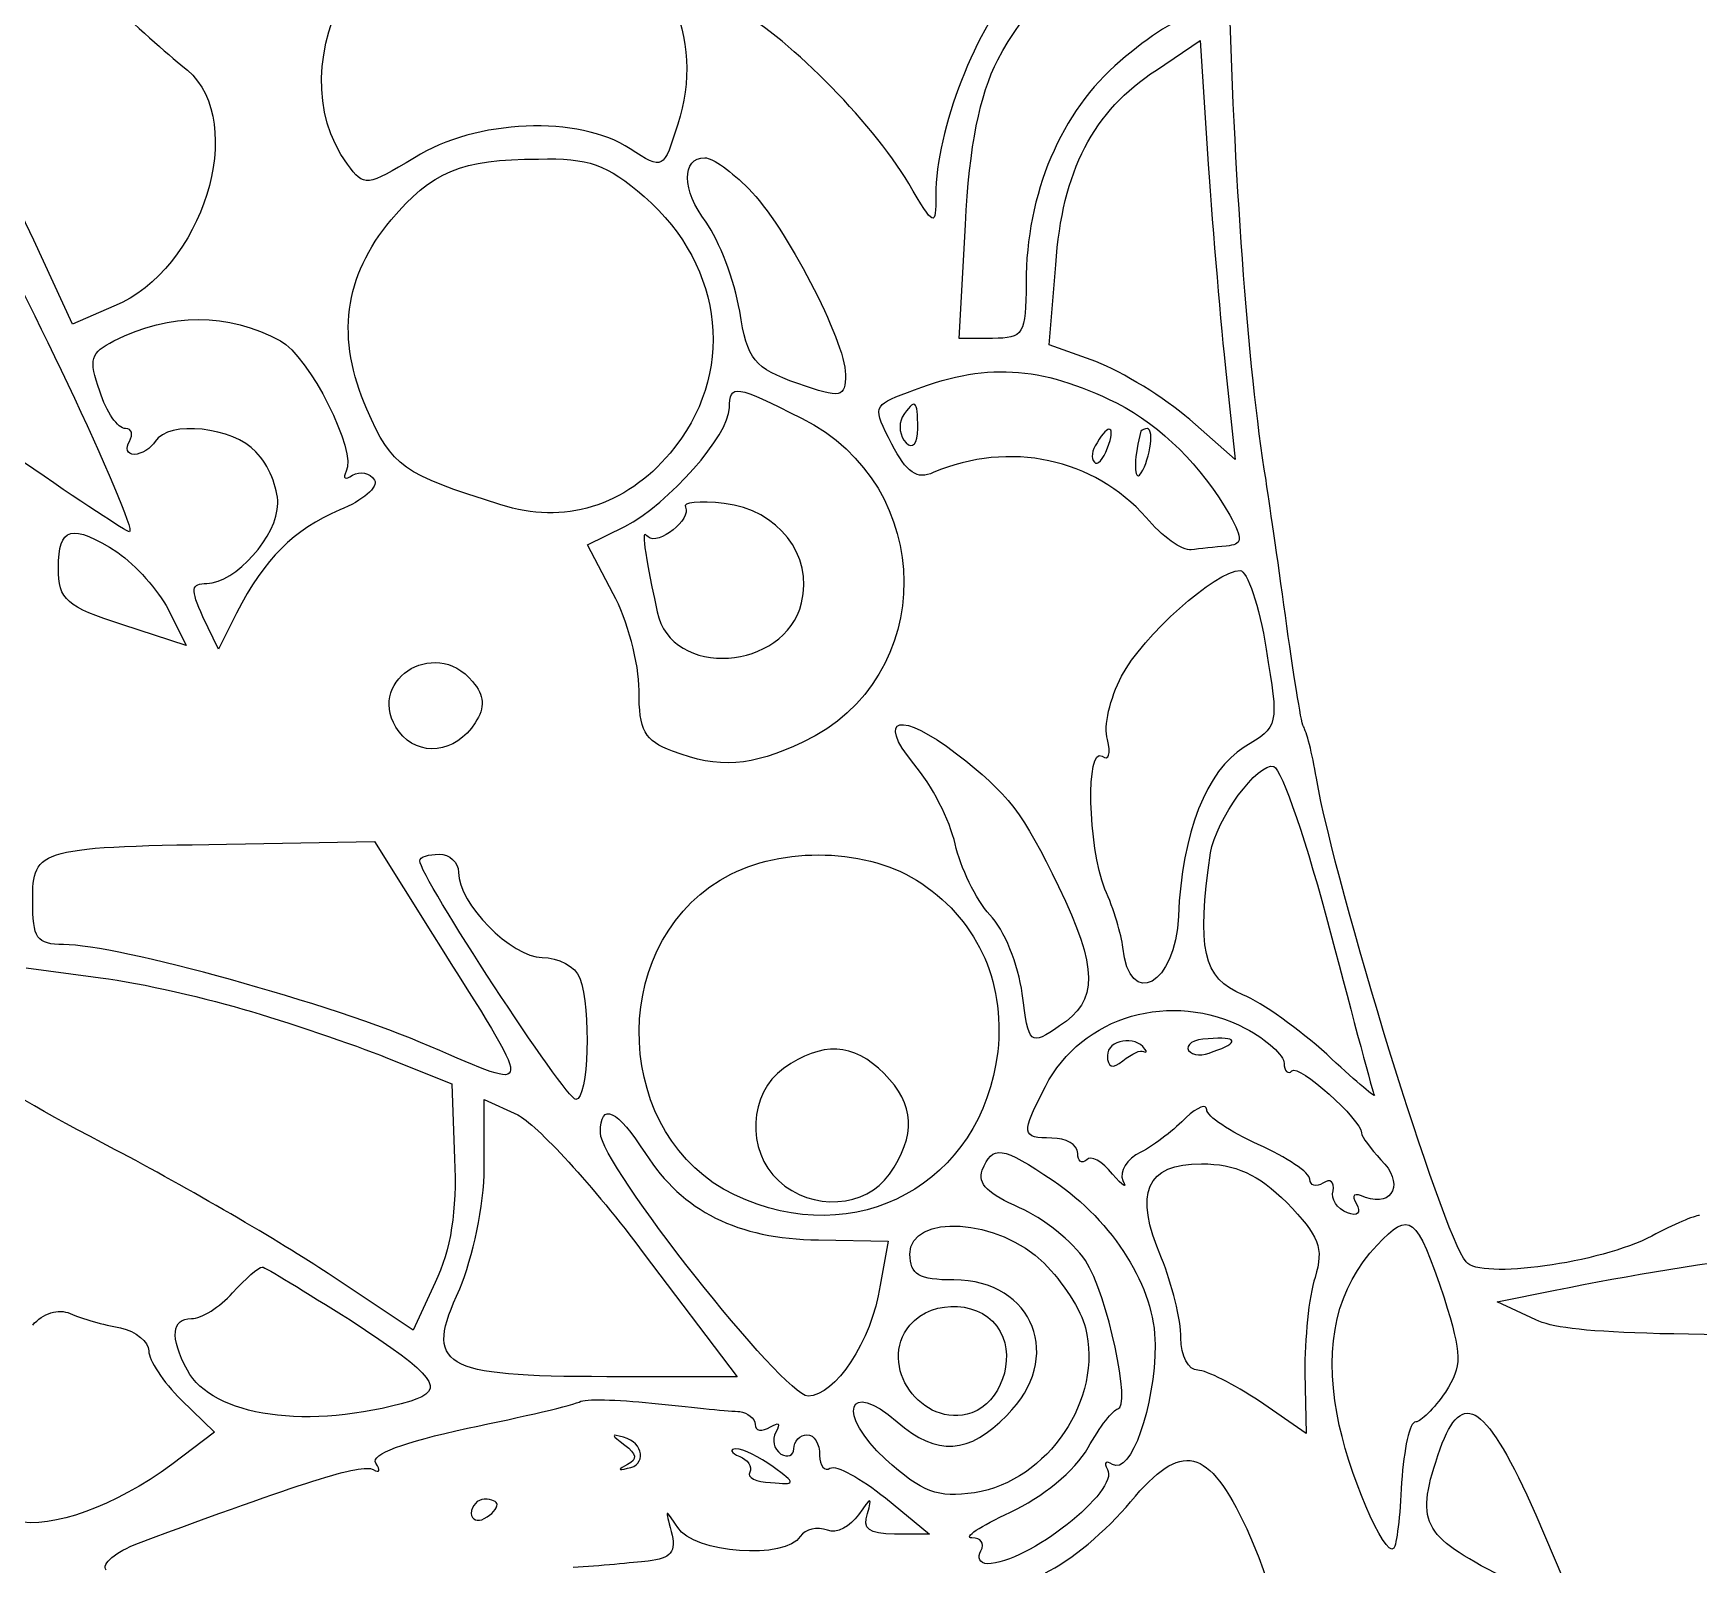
# Model space of a CAD drawing. Header units: millimetres. Extents: x -264 to 389, y -90 to 473.
# Drawn here: x 114.6 to 203.2, y 132.1 to 213.5 of the extents above; entities that cross this region are included whole.
import ezdxf

# ---------------------------------------------------------------- set-up
doc = ezdxf.new("R2010")
doc.units = ezdxf.units.MM
doc.layers.get('0').update_dxf_attribs({"linetype": 'CONTINUOUS'})

msp = doc.modelspace()

# ---------------------------------------------------------------- linework, layer by layer
for p, q in [((174.342, 211.561), (176.674, 213.138)), ((176.674, 213.138), (177.085, 206.555)), ((163.849, 197.296), (164.192, 203.331)), ((116.735, 198.051), (114.677, 202.508)), ((168.65, 196.953), (168.993, 201.205)), ((118.929, 199.011), (116.735, 198.051)), ((165.632, 197.296), (163.849, 197.296)), ((171.119, 196.062), (168.65, 196.953)), ((178.045, 195.376), (178.525, 190.85)), ((178.525, 190.85), (176.125, 192.976)), ((144.098, 186.323), (146.087, 187.284)), ((145.47, 183.717), (144.098, 186.323)), ((121.81, 182.894), (122.77, 180.974)), ((124.484, 180.768), (123.661, 182.483)), ((125.444, 182.689), (124.484, 180.768)), ((122.77, 180.974), (119.409, 182.072)), ((125.924, 170.413), (132.782, 170.55)), ((132.782, 170.55), (135.868, 165.612)), ((114.266, 163.829), (117.832, 163.349)), ((133.468, 159.029), (136.897, 157.657)), ((136.897, 157.657), (137.034, 153.679)), ((138.612, 153.199), (138.612, 156.834)), ((138.612, 156.834), (140.395, 156.011)), ((156.374, 149.359), (160.077, 149.29)), ((160.077, 149.29), (159.666, 146.959)), ((147.116, 148.604), (152.053, 142.089)), ((134.84, 144.558), (130.314, 147.576)), ((136.006, 147.096), (134.84, 144.558)), ((192.447, 146.067), (195.533, 146.684)), ((194.504, 145.107), (192.447, 146.067)), ((152.053, 142.089), (145.127, 142.089)), ((182.229, 142.295), (182.297, 139.072)), ((122.495, 140.855), (124.278, 139.14)), ((182.297, 139.072), (179.828, 140.786)), ((124.278, 139.14), (122.015, 137.426)), ((159.94, 135.643), (162.272, 133.723)), ((194.504, 134.751), (196.768, 129.471)), ((162.272, 133.723), (160.42, 133.723))]:
    msp.add_line(p, q)
for points in [[(180.171, 189.752), (178.182, 201.96), (177.359, 230.695), (178.662, 244.959)], [(131.342, 206.555), (127.365, 211.972), (132.577, 221.299), (139.503, 221.299)], [(165.907, 212.11), (168.581, 217.253), (176.331, 222.945), (176.331, 219.653)], [(143.824, 220.202), (148.213, 218.076), (150.407, 213.207), (148.899, 208.681)], [(167.141, 216.43), (164.741, 213.893), (162.615, 208.338), (162.615, 204.909)], [(118.929, 214.99), (120.301, 213.755), (122.015, 212.178), (122.838, 211.561)], [(161.175, 205.526), (159.186, 208.886), (154.454, 213.618), (151.848, 214.853)], [(176.194, 214.441), (175.645, 214.441), (173.93, 213.344), (172.422, 212.041)], [(164.192, 203.331), (164.398, 207.583), (164.946, 210.189), (165.907, 212.11)], [(172.422, 212.041), (169.267, 209.366), (167.415, 204.977), (167.415, 200.245)], [(122.838, 211.561), (126.062, 208.749), (123.661, 200.931), (118.929, 199.011)], [(168.993, 201.205), (169.336, 206.212), (170.981, 209.366), (174.342, 211.561)], [(114.677, 202.508), (113.58, 204.909), (111.728, 208.2), (110.631, 209.778)], [(146.361, 207.378), (143.687, 209.161), (138.132, 208.955), (134.908, 206.897)], [(148.899, 208.681), (148.144, 206.28), (148.144, 206.212), (146.361, 207.378)], [(134.908, 206.897), (132.371, 205.389), (132.234, 205.32), (131.342, 206.555)], [(133.674, 203.606), (135.8, 206.143), (137.377, 206.829), (141.492, 206.829)], [(141.492, 206.829), (144.167, 206.897), (145.127, 206.555), (147.116, 204.84)], [(150.407, 203.468), (149.104, 205.183), (149.104, 206.897), (150.339, 206.897)], [(150.339, 206.897), (150.75, 206.897), (151.779, 206.143), (152.671, 205.252)], [(177.085, 206.555), (177.359, 202.92), (177.771, 197.913), (178.045, 195.376)], [(162.615, 204.909), (162.615, 203.194), (162.546, 203.194), (161.175, 205.526)], [(147.116, 204.84), (151.436, 201.068), (151.985, 195.307), (148.487, 191.193)], [(152.671, 205.252), (154.591, 203.331), (157.814, 197.159), (157.814, 195.376)], [(112.071, 203.263), (113.031, 202.508), (120.301, 187.009), (119.752, 187.009)], [(132.371, 193.524), (130.725, 197.296), (131.136, 200.588), (133.674, 203.606)], [(152.191, 198.736), (151.916, 200.382), (151.093, 202.508), (150.407, 203.468)], [(167.415, 200.245), (167.415, 197.502), (167.278, 197.296), (165.632, 197.296)], [(155.277, 194.896), (152.945, 195.719), (152.602, 196.13), (152.191, 198.736)], [(118.929, 197.159), (121.947, 198.668), (124.964, 198.668), (127.776, 197.159)], [(118.175, 194.484), (117.558, 196.199), (117.695, 196.542), (118.929, 197.159)], [(127.776, 197.159), (129.285, 196.405), (131.891, 191.193), (131.274, 190.233)], [(176.125, 192.976), (174.753, 194.142), (172.559, 195.513), (171.119, 196.062)], [(157.814, 195.376), (157.814, 194.142), (157.608, 194.073), (155.277, 194.896)], [(161.106, 194.416), (165.221, 196.062), (168.17, 195.856), (172.216, 193.867)], [(119.546, 192.496), (119.135, 192.496), (118.518, 193.387), (118.175, 194.484)], [(151.642, 193.593), (151.642, 194.896), (151.985, 194.827), (155.482, 193.044)], [(160.283, 191.673), (159.254, 193.662), (159.254, 193.73), (161.106, 194.416)], [(139.503, 188.449), (134.223, 190.095), (133.743, 190.438), (132.371, 193.524)], [(146.087, 187.284), (148.419, 188.518), (151.642, 192.153), (151.642, 193.593)], [(155.482, 193.044), (162.683, 189.478), (162.752, 179.191), (155.551, 175.831)], [(160.832, 193.113), (160.626, 192.701), (160.694, 192.084), (161.037, 191.741)], [(161.655, 192.496), (161.655, 194.073), (161.517, 194.142), (160.832, 193.113)], [(172.216, 193.867), (174.685, 192.564), (176.674, 190.575), (178.251, 187.901)], [(119.752, 191.81), (119.958, 192.221), (119.889, 192.496), (119.546, 192.496)], [(126.473, 191.261), (125.307, 192.564), (121.81, 192.976), (121.124, 191.81)], [(161.037, 191.741), (161.38, 191.398), (161.655, 191.673), (161.655, 192.496)], [(171.736, 191.467), (172.216, 192.633), (171.804, 192.839), (171.187, 191.741)], [(173.519, 192.359), (173.176, 191.124), (173.107, 189.752), (173.45, 190.027)], [(173.45, 190.027), (173.93, 190.575), (174.273, 192.496), (173.862, 192.496)], [(173.862, 192.496), (173.725, 192.496), (173.587, 192.427), (173.519, 192.359)], [(120.027, 191.124), (119.615, 191.124), (119.546, 191.467), (119.752, 191.81)], [(121.124, 191.81), (120.918, 191.467), (120.369, 191.124), (120.027, 191.124)], [(127.639, 188.518), (127.639, 189.341), (127.159, 190.575), (126.473, 191.261)], [(162.478, 190.164), (161.655, 189.752), (161.037, 190.164), (160.283, 191.673)], [(171.187, 191.741), (170.913, 191.33), (170.844, 190.918), (171.05, 190.713)], [(171.05, 190.713), (171.187, 190.507), (171.53, 190.85), (171.736, 191.467)], [(119.752, 187.009), (119.615, 187.009), (117.078, 188.655), (114.129, 190.713)], [(148.487, 191.193), (146.155, 188.381), (142.795, 187.352), (139.503, 188.449)], [(173.793, 187.764), (171.05, 190.918), (166.524, 191.878), (162.478, 190.164)], [(132.782, 189.752), (132.988, 189.41), (132.165, 188.655), (130.931, 188.175)], [(131.274, 190.233), (131.068, 189.821), (131.205, 189.752), (131.617, 190.027)], [(131.617, 190.027), (132.028, 190.233), (132.508, 190.164), (132.782, 189.752)], [(181.2, 182.552), (180.788, 185.569), (180.308, 188.792), (180.171, 189.752)], [(151.368, 188.518), (150.065, 188.655), (149.104, 188.587), (149.31, 188.312)], [(123.867, 184.266), (125.376, 184.266), (127.639, 186.804), (127.639, 188.518)], [(130.931, 188.175), (128.462, 187.078), (126.953, 185.638), (125.444, 182.689)], [(149.31, 188.312), (149.653, 187.695), (147.87, 186.255), (147.321, 186.735)], [(155.482, 183.237), (156.1, 185.775), (154.248, 188.175), (151.368, 188.518)], [(176.194, 186.049), (175.713, 185.981), (174.616, 186.804), (173.793, 187.764)], [(178.251, 187.901), (178.937, 186.598), (178.937, 186.323), (178.045, 186.255)], [(115.98, 185.089), (115.98, 187.284), (116.666, 187.489), (119.135, 185.912)], [(147.321, 186.735), (146.978, 187.146), (146.978, 186.735), (147.801, 182.757)], [(119.135, 185.912), (120.095, 185.226), (121.261, 183.923), (121.81, 182.894)], [(178.045, 186.255), (177.497, 186.186), (176.605, 186.118), (176.194, 186.049)], [(119.409, 182.072), (116.392, 183.032), (115.98, 183.375), (115.98, 185.089)], [(123.661, 182.483), (122.975, 183.992), (123.044, 184.266), (123.867, 184.266)], [(172.49, 179.328), (173.587, 181.454), (177.497, 184.952), (178.8, 184.952)], [(178.8, 184.952), (179.142, 184.952), (179.828, 183.1), (180.171, 180.768)], [(146.841, 178.574), (146.841, 180.014), (146.224, 182.346), (145.47, 183.717)], [(147.801, 182.757), (148.556, 179.191), (154.591, 179.603), (155.482, 183.237)], [(182.16, 176.654), (182.023, 176.928), (181.611, 179.534), (181.2, 182.552)], [(180.171, 180.768), (180.857, 176.722), (180.857, 176.654), (179.005, 175.556)], [(134.085, 176.379), (132.165, 178.985), (135.937, 181.523), (137.994, 179.054)], [(137.994, 179.054), (138.612, 178.3), (138.68, 177.682), (138.132, 176.859)], [(171.736, 175.968), (171.53, 176.654), (171.873, 178.162), (172.49, 179.328)], [(148.624, 175.351), (147.116, 175.899), (146.841, 176.448), (146.841, 178.574)], [(138.132, 176.859), (137.103, 175.214), (135.114, 175.008), (134.085, 176.379)], [(161.449, 174.665), (159.391, 177.202), (160.763, 177.477), (163.712, 175.214)], [(182.846, 173.91), (182.64, 175.214), (182.297, 176.448), (182.16, 176.654)], [(155.551, 175.831), (152.808, 174.528), (151.093, 174.391), (148.624, 175.351)], [(171.462, 175.076), (171.804, 174.802), (171.942, 175.214), (171.736, 175.968)], [(179.005, 175.556), (177.016, 174.322), (175.713, 171.03), (175.508, 166.572)], [(163.643, 170.413), (163.369, 171.647), (162.409, 173.568), (161.449, 174.665)], [(163.712, 175.214), (166.455, 173.088), (167.278, 172.059), (169.13, 168.15)], [(171.599, 168.013), (170.707, 170.344), (170.57, 175.625), (171.462, 175.076)], [(177.222, 169.933), (177.497, 171.716), (179.76, 174.802), (180.583, 174.528)], [(180.583, 174.528), (180.994, 174.391), (182.366, 170.413), (183.6, 165.681)], [(190.801, 148.193), (189.498, 149.77), (183.874, 168.081), (182.846, 173.91)], [(114.609, 167.395), (114.609, 170.207), (114.883, 170.276), (125.924, 170.413)], [(165.495, 166.641), (164.741, 167.464), (163.918, 169.178), (163.643, 170.413)], [(143.481, 156.834), (142.932, 156.834), (135.183, 168.698), (135.183, 169.521)], [(135.183, 169.521), (135.183, 169.727), (135.663, 169.864), (136.211, 169.864)], [(136.211, 169.864), (136.76, 169.864), (137.24, 169.453), (137.24, 168.904)], [(151.162, 168.493), (154.042, 170.276), (158.706, 170.276), (161.586, 168.493)], [(178.937, 162.389), (176.811, 163.281), (176.468, 164.858), (177.222, 169.933)], [(137.24, 168.904), (137.24, 167.258), (140.052, 164.378), (141.698, 164.378)], [(151.916, 151.759), (145.538, 154.777), (145.058, 164.789), (151.162, 168.493)], [(161.586, 168.493), (164.741, 166.504), (166.318, 163.212), (165.907, 159.372)], [(116.255, 165.064), (114.814, 165.064), (114.609, 165.407), (114.609, 167.395)], [(169.13, 168.15), (171.256, 163.829), (171.256, 162.046), (169.198, 160.743)], [(172.559, 164.927), (172.49, 165.544), (172.079, 166.984), (171.599, 168.013)], [(167.21, 162.458), (167.004, 163.966), (166.249, 165.887), (165.495, 166.641)], [(175.508, 166.572), (175.371, 162.938), (172.902, 161.566), (172.559, 164.927)], [(135.868, 165.612), (141.423, 156.765), (141.423, 157.246), (135.731, 159.646)], [(183.6, 165.681), (184.835, 161.017), (185.863, 157.108), (185.932, 157.04)], [(135.731, 159.646), (130.588, 161.909), (119.066, 165.064), (116.255, 165.064)], [(141.698, 164.378), (142.521, 164.378), (143.481, 163.898), (143.687, 163.281)], [(117.832, 163.349), (119.821, 163.143), (123.387, 162.32), (125.787, 161.635)], [(143.687, 163.281), (144.304, 161.635), (144.167, 156.834), (143.481, 156.834)], [(169.198, 160.743), (167.621, 159.646), (167.552, 159.714), (167.21, 162.458)], [(183.394, 159.234), (181.954, 160.537), (179.965, 161.978), (178.937, 162.389)], [(125.787, 161.635), (128.119, 160.949), (131.617, 159.783), (133.468, 159.029)], [(168.444, 157.52), (170.364, 161.292), (175.165, 162.663), (179.074, 160.606)], [(179.074, 160.606), (180.24, 159.989), (181.131, 159.166), (181.131, 158.754)], [(165.907, 159.372), (165.084, 152.376), (158.363, 148.673), (151.916, 151.759)], [(159.871, 158.206), (158.226, 159.852), (156.58, 159.92), (154.522, 158.48)], [(173.725, 159.509), (173.245, 160.263), (171.736, 159.989), (171.736, 159.166)], [(172.559, 158.891), (173.039, 159.234), (173.519, 159.509), (173.656, 159.372)], [(173.656, 159.372), (173.793, 159.303), (173.862, 159.372), (173.725, 159.509)], [(177.085, 160.057), (176.331, 160.057), (175.851, 159.714), (176.056, 159.44)], [(176.056, 159.44), (176.262, 159.166), (176.811, 159.097), (177.359, 159.372)], [(177.359, 159.372), (178.8, 159.852), (178.662, 160.194), (177.085, 160.057)], [(154.522, 158.48), (152.671, 157.177), (152.533, 154.091), (154.248, 152.514)], [(171.736, 159.166), (171.736, 158.549), (172.01, 158.411), (172.559, 158.891)], [(181.131, 158.754), (181.131, 158.343), (181.337, 158.137), (181.543, 158.343)], [(185.932, 157.04), (185.932, 156.971), (184.766, 157.931), (183.394, 159.234)], [(118.998, 154.159), (115.294, 156.08), (112.208, 157.863), (112.208, 158.137)], [(160.146, 152.856), (161.586, 154.914), (161.517, 156.56), (159.871, 158.206)], [(181.543, 158.343), (181.886, 158.754), (185.246, 155.737), (185.246, 155.051)], [(168.787, 154.777), (167.141, 154.777), (167.141, 154.982), (168.444, 157.52)], [(140.395, 156.011), (141.355, 155.531), (144.441, 152.239), (147.116, 148.604)], [(144.784, 155.051), (144.784, 156.765), (145.675, 156.285), (147.184, 153.954)], [(175.919, 155.874), (175.371, 155.257), (174.273, 154.434), (173.519, 154.022)], [(177.016, 156.285), (177.016, 156.628), (176.536, 156.423), (175.919, 155.874)], [(179.76, 154.434), (178.251, 155.12), (177.016, 155.943), (177.016, 156.285)], [(155.825, 141.061), (154.522, 141.061), (144.784, 153.405), (144.784, 155.051)], [(185.246, 155.051), (185.246, 154.845), (185.726, 154.228), (186.275, 153.611)], [(130.314, 147.576), (127.845, 149.222), (122.77, 152.171), (118.998, 154.159)], [(170.158, 153.954), (170.158, 154.434), (169.541, 154.777), (168.787, 154.777)], [(182.503, 152.582), (182.503, 152.925), (181.268, 153.748), (179.76, 154.434)], [(137.034, 153.679), (137.172, 150.936), (136.829, 148.81), (136.006, 147.096)], [(137.309, 146.753), (137.994, 148.399), (138.612, 151.211), (138.612, 153.199)], [(147.184, 153.954), (149.173, 150.868), (152.053, 149.427), (156.374, 149.359)], [(165.084, 153.062), (165.632, 154.434), (166.112, 154.365), (168.855, 152.514)], [(170.639, 153.611), (170.364, 153.405), (170.158, 153.542), (170.158, 153.954)], [(172.01, 152.856), (171.462, 153.542), (170.844, 153.885), (170.639, 153.611)], [(173.519, 154.022), (172.765, 153.679), (172.353, 152.994), (172.559, 152.514)], [(174.616, 148.399), (173.107, 151.896), (173.793, 153.405), (176.742, 153.405)], [(176.742, 153.405), (178.525, 153.405), (179.76, 152.856), (181.268, 151.348)], [(186.275, 153.611), (187.509, 152.445), (186.961, 151.073), (185.452, 151.622)], [(154.248, 152.514), (156.031, 150.868), (158.911, 151.073), (160.146, 152.856)], [(167.072, 151.073), (165.426, 151.759), (164.809, 152.376), (165.084, 153.062)], [(168.855, 152.514), (172.079, 150.319), (174.273, 146.821), (174.273, 143.804)], [(172.559, 152.514), (172.833, 152.033), (172.559, 152.239), (172.01, 152.856)], [(183.189, 152.376), (182.846, 152.171), (182.503, 152.239), (182.503, 152.582)], [(183.737, 151.965), (183.806, 152.445), (183.6, 152.651), (183.189, 152.376)], [(184.492, 150.799), (183.943, 151.005), (183.6, 151.553), (183.737, 151.965)], [(185.452, 151.622), (184.835, 151.896), (184.697, 151.759), (184.972, 151.279)], [(170.57, 148.262), (169.884, 149.29), (168.307, 150.525), (167.072, 151.073)], [(181.268, 151.348), (182.983, 149.565), (183.257, 148.947), (182.777, 147.37)], [(184.972, 151.279), (185.246, 150.799), (185.04, 150.593), (184.492, 150.799)], [(203.214, 150.662), (202.94, 150.662), (201.842, 150.182), (200.677, 149.565)], [(161.243, 148.604), (161.243, 150.799), (165.975, 150.525), (168.375, 148.124)], [(186.069, 149.085), (187.852, 150.936), (188.126, 150.73), (189.635, 146.273)], [(195.533, 146.684), (211.581, 149.976), (228.52, 150.593), (240.796, 148.262)], [(183.943, 140.101), (183.257, 143.872), (183.943, 146.821), (186.069, 149.085)], [(200.677, 149.565), (197.933, 148.124), (191.555, 147.233), (190.801, 148.193)], [(125.239, 146.547), (125.924, 147.301), (126.61, 147.919), (126.816, 147.919)], [(126.816, 147.919), (126.953, 147.919), (129.079, 146.616), (131.479, 145.107)], [(163.575, 147.233), (161.723, 147.233), (161.243, 147.507), (161.243, 148.604)], [(168.375, 148.124), (169.336, 147.164), (170.364, 145.587), (170.57, 144.695)], [(172.284, 140.375), (173.039, 140.375), (171.736, 146.478), (170.57, 148.262)], [(175.645, 144.147), (175.645, 145.107), (175.165, 147.027), (174.616, 148.399)], [(159.666, 146.959), (159.186, 143.941), (157.265, 141.061), (155.825, 141.061)], [(166.387, 140.032), (169.473, 143.049), (167.827, 147.233), (163.575, 147.233)], [(182.777, 147.37), (182.434, 146.341), (182.229, 144.078), (182.229, 142.295)], [(123.044, 145.175), (123.593, 145.175), (124.553, 145.793), (125.239, 146.547)], [(145.127, 142.089), (136.28, 142.089), (135.388, 142.638), (137.309, 146.753)], [(189.635, 146.273), (190.595, 143.187), (190.595, 142.707), (189.704, 141.266)], [(114.609, 144.833), (115.157, 145.45), (115.98, 145.724), (116.598, 145.45)], [(116.598, 145.45), (117.215, 145.175), (118.381, 144.833), (119.272, 144.695)], [(161.243, 144.833), (162.478, 146.273), (165.152, 146.136), (166.044, 144.49)], [(119.272, 144.695), (120.095, 144.49), (120.781, 143.941), (120.781, 143.461)], [(122.838, 142.432), (121.878, 144.215), (122.015, 145.175), (123.044, 145.175)], [(131.479, 145.107), (136.074, 142.089), (136.623, 141.404), (134.703, 140.786)], [(164.535, 140.169), (161.86, 139.278), (159.46, 142.707), (161.243, 144.833)], [(166.044, 144.49), (166.867, 142.981), (166.044, 140.718), (164.535, 140.169)], [(170.57, 144.695), (171.53, 140.924), (168.581, 136.534), (164.672, 135.917)], [(218.164, 144.353), (200.745, 144.215), (196.15, 144.353), (194.504, 145.107)], [(120.781, 143.461), (120.781, 142.981), (121.535, 141.815), (122.495, 140.855)], [(174.273, 143.804), (174.273, 140.512), (172.97, 136.809), (172.01, 137.426)], [(176.536, 142.432), (176.056, 142.432), (175.645, 143.187), (175.645, 144.147)], [(134.703, 140.786), (129.285, 139.209), (124.141, 139.963), (122.838, 142.432)], [(179.828, 140.786), (178.457, 141.678), (177.016, 142.432), (176.536, 142.432)], [(137.72, 139.346), (140.669, 139.963), (143.412, 140.581), (143.755, 140.786)], [(143.755, 140.786), (144.167, 140.924), (146.018, 140.855), (147.87, 140.649)], [(189.704, 141.266), (189.087, 140.375), (188.401, 139.689), (188.126, 139.689)], [(147.87, 140.649), (149.79, 140.443), (151.71, 140.238), (152.191, 140.238)], [(152.191, 140.238), (152.602, 140.169), (153.013, 139.895), (153.013, 139.552)], [(159.94, 137.7), (157.334, 140.101), (157.883, 142.021), (160.557, 139.689)], [(160.557, 139.689), (162.683, 137.837), (164.398, 137.975), (166.387, 140.032)], [(170.707, 138.317), (171.324, 139.415), (172.079, 140.375), (172.284, 140.375)], [(186.961, 132.968), (186.481, 132.42), (184.492, 137.083), (183.943, 140.101)], [(189.429, 138.249), (190.595, 141.541), (191.898, 140.649), (194.504, 134.751)], [(132.851, 137.495), (132.577, 137.975), (134.291, 138.592), (137.72, 139.346)], [(153.013, 139.552), (153.013, 139.209), (153.356, 139.14), (153.836, 139.415)], [(153.836, 139.415), (154.248, 139.689), (154.385, 139.62), (154.111, 139.14)], [(154.111, 139.14), (153.905, 138.729), (153.974, 138.249), (154.385, 137.975)], [(155.071, 138.249), (155.071, 138.66), (155.414, 139.003), (155.757, 139.003)], [(155.757, 139.003), (156.168, 139.003), (156.442, 138.523), (156.442, 137.906)], [(188.126, 139.689), (187.784, 139.689), (187.509, 138.249), (187.372, 136.466)], [(146.018, 138.866), (145.333, 139.072), (145.333, 139.003), (146.087, 138.455)], [(146.224, 137.22), (147.253, 137.357), (147.116, 138.592), (146.018, 138.866)], [(146.087, 138.455), (146.704, 137.975), (146.773, 137.7), (146.224, 137.426)], [(151.985, 138.249), (151.642, 138.249), (151.71, 138.043), (152.191, 137.837)], [(153.974, 137.289), (153.219, 137.837), (152.396, 138.249), (151.985, 138.249)], [(154.385, 137.975), (154.728, 137.769), (155.071, 137.906), (155.071, 138.249)], [(166.592, 134.888), (168.238, 135.643), (170.021, 137.083), (170.707, 138.317)], [(192.721, 131.459), (188.401, 133.654), (188.058, 134.34), (189.429, 138.249)], [(122.015, 137.426), (118.929, 135.163), (115.637, 133.997), (113.717, 134.408)], [(120.232, 133.243), (128.942, 136.466), (132.097, 137.495), (132.714, 137.152)], [(132.714, 137.152), (133.057, 136.946), (133.125, 137.083), (132.851, 137.495)], [(146.224, 137.426), (145.744, 137.152), (145.675, 137.083), (146.224, 137.22)], [(152.191, 137.837), (152.602, 137.7), (152.876, 137.289), (152.739, 137.014)], [(153.836, 136.466), (155.208, 136.329), (155.208, 136.397), (153.974, 137.289)], [(156.442, 137.906), (156.442, 137.357), (156.717, 137.014), (156.991, 137.22)], [(156.991, 137.22), (157.334, 137.426), (158.637, 136.672), (159.94, 135.643)], [(164.672, 135.917), (162.683, 135.643), (161.929, 135.917), (159.94, 137.7)], [(172.01, 137.426), (171.667, 137.632), (171.53, 137.563), (171.736, 137.152)], [(172.97, 135.437), (175.713, 138.729), (177.085, 138.386), (179.142, 133.997)], [(152.739, 137.014), (152.533, 136.74), (153.082, 136.466), (153.836, 136.466)], [(171.736, 137.152), (172.422, 136.054), (167.484, 132.145), (165.358, 132.145)], [(187.372, 136.466), (187.303, 134.683), (187.098, 133.105), (186.961, 132.968)], [(138.612, 135.574), (138.269, 135.574), (137.926, 135.231), (137.926, 134.82)], [(139.297, 135.3), (139.297, 135.437), (139.023, 135.574), (138.612, 135.574)], [(158.98, 134.82), (159.254, 135.711), (159.186, 135.711), (158.5, 134.751)], [(137.926, 134.82), (137.926, 134.477), (138.269, 134.34), (138.612, 134.546)], [(138.612, 134.546), (139.023, 134.751), (139.297, 135.094), (139.297, 135.3)], [(148.899, 134.066), (148.213, 135.094), (148.213, 135.094), (148.556, 133.86)], [(158.5, 134.751), (158.088, 134.134), (157.334, 133.723), (156.854, 133.928)], [(160.42, 133.723), (159.049, 133.723), (158.706, 133.997), (158.98, 134.82)], [(164.535, 133.517), (164.055, 133.517), (164.946, 134.134), (166.592, 134.888)], [(168.444, 131.665), (169.678, 132.214), (171.736, 133.928), (172.97, 135.437)], [(148.556, 133.86), (148.83, 132.762), (148.556, 132.42), (147.321, 132.282)], [(155.414, 133.585), (154.659, 132.351), (149.722, 132.694), (148.899, 134.066)], [(156.854, 133.928), (156.305, 134.134), (155.688, 133.997), (155.414, 133.585)], [(179.142, 133.997), (181.131, 129.471), (180.926, 128.922), (177.085, 128.579)], [(118.518, 131.802), (118.243, 132.145), (118.998, 132.762), (120.232, 133.243)], [(165.015, 132.831), (165.221, 133.243), (165.015, 133.517), (164.535, 133.517)], [(165.358, 132.145), (164.946, 132.145), (164.809, 132.488), (165.015, 132.831)], [(147.321, 132.282), (146.498, 132.214), (144.715, 132.008), (143.344, 131.94)]]:
    msp.add_open_spline(points, degree=3)

doc.saveas('drawing.dxf')
